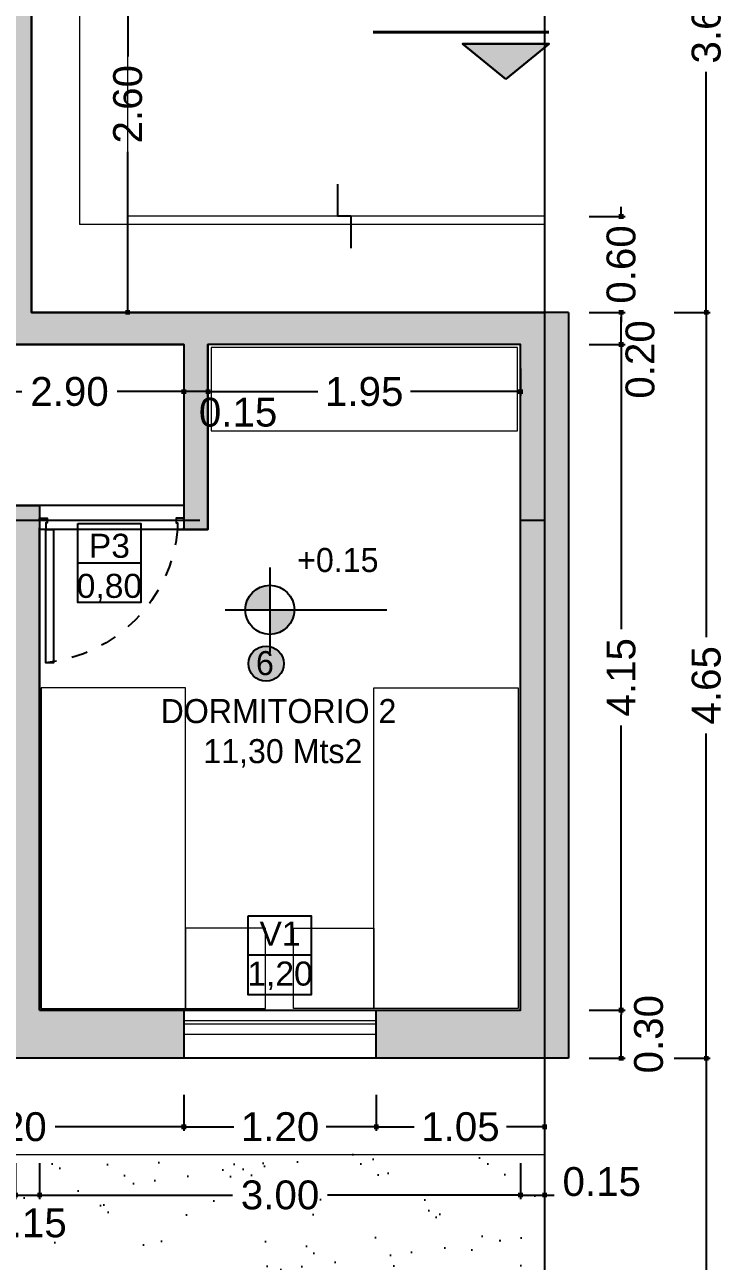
# Model space of a CAD drawing. Header units: millimetres. Extents: x 157 to 449, y 13 to 189.
# Drawn here: x 213.09 to 217.46, y 139.5 to 147.22 of the extents above; entities that cross this region are included whole.
import ezdxf

# ---------------------------------------------------------------- set-up
doc = ezdxf.new("R2010")
doc.units = ezdxf.units.MM
doc.header["$LTSCALE"] = 0.1
doc.header["$MEASUREMENT"] = 0
doc.header["$PDMODE"] = 3
doc.header["$PDSIZE"] = 0.1
for name, pattern in [('ACAD_ISO02W100', [15, 12, -3]), ('ACAD_ISO04W100', [30, 24, -3, 0, -3]), ('DASHED', [0.75, 0.5, -0.25]), ('HIDDEN', [0.375, 0.25, -0.125])]:
    doc.linetypes.add(name, pattern=pattern)
doc.layers.get('DEFPOINTS').update_dxf_attribs({"color": 1})
for name, color, linetype in [('11.Ejes', 1, 'ACAD_ISO04W100'), ('18.Texturas', 8, 'Continuous'), ('5.Carpinterias', 250, 'Continuous'), ('CARP-HOJAS-PUERTAS', 2, 'Continuous'), ('CARP-MARCO-PUERTAS', 2, 'Continuous'), ('Cotas', 1, 'Continuous'), ('HATCH', 10, 'Continuous'), ('MURO', 3, 'Continuous'), ('POLILINEA SUP', 150, 'Continuous'), ('PROYECCIONES', 2, 'HIDDEN')]:
    doc.layers.add(name, color=color, linetype=linetype)
for name, color, linetype, lineweight in [('17.Sombras', 8, 'Continuous', 5), ('CARPINTERIA', 2, 'Continuous', 18), ('MURO BAJO', 4, 'Continuous', 13)]:
    doc.layers.add(name, color=color, linetype=linetype, lineweight=lineweight)
doc.styles.add('ARIAL', font='arial.ttf', dxfattribs={"height": 0.18})
doc.styles.add('Verdana', font='verdana.ttf')
doc.dimstyles.new('MARQ 100', dxfattribs={"dimscale": 0.1, "dimtxt": 1.75, "dimasz": 0.3, "dimexe": 0.25, "dimexo": 1.5, "dimtad": 0, "dimzin": 1, "dimdsep": 46, "dimtxsty": 'ARIAL', "dimblk": 'BOXFILLED', "dimcen": 2.5, "dimclrd": 8, "dimclre": 8, "dimclrt": 4, "dimazin": 0, "dimtfac": 1, "dimtmove": 2, "dimatfit": 3, "dimldrblk": 'DOTSMALL', "dimfxl": 2, "dimfxlon": 1, "dimlwd": -1, "dimarcsym": 0})

# ---------------------------------------------------------------- blocks, each defined once
blk = doc.blocks.new('Nivel Planta')
at = {"layer": 'Cotas'}
h = blk.add_hatch(color=1, dxfattribs=at)
h.paths.add_polyline_path([(509.8507, 209.4131, 0.414214), (509.7327, 209.2951), (509.8507, 209.2951)])
h.paths.add_polyline_path([(509.9687, 209.2951), (509.8507, 209.2951), (509.8507, 209.1771, 0.414214)])
at = {"layer": 'Cotas', "color": 1}
for p, q in [((509.8507, 209.4986), (509.8507, 209.0904)), ((509.6361, 209.2951), (510.4131, 209.2951))]:
    blk.add_line(p, q, dxfattribs=at)
blk.add_circle((509.8507, 209.2951), 0.118, dxfattribs=at)
blk = doc.blocks.new('_BoxFilled')
at = {"color": 0, "linetype": 'ByBlock', "lineweight": -2}
blk.add_line((-0.5, 0), (-1, 0), dxfattribs=at)
at = {"color": 0, "linetype": 'ByBlock'}
blk.add_solid([(-0.5, 0.5), (0.5, 0.5), (-0.5, -0.5), (0.5, -0.5)], dxfattribs=at)
blk = doc.blocks.new('*D236')
at = {"layer": 'Cotas', "color": 8, "lineweight": -2, "transparency": 16777216}
for p, q in [((205.4904, 142.1177), (205.2654, 142.1177)), ((205.4904, 140.7676), (205.2654, 140.7676))]:
    blk.add_line(p, q, dxfattribs=at)
at = {"layer": 'Cotas', "color": 8, "transparency": 16777216}
for p, q in [((205.2904, 142.0877), (205.2904, 141.7311)), ((205.2904, 140.7976), (205.2904, 141.1542))]:
    blk.add_line(p, q, dxfattribs=at)
at = {"layer": 'DEFPOINTS', "color": 0, "transparency": 16777216}
for p in [(206.3338, 142.1177), (205.2904, 140.7676), (216.3335, 140.7676)]:
    blk.add_point(p, dxfattribs=at)
at = {"layer": 'Cotas', "color": 8, "transparency": 16777216, "xscale": 0.03, "yscale": 0.03, "zscale": 0.03}
for p, rotation in [((205.2904, 142.1177), 90), ((205.2904, 140.7676), 270)]:
    blk.add_blockref('_BoxFilled', p, dxfattribs=dict(at, rotation=rotation))
at = {"layer": 'Cotas', "color": 4, "transparency": 16777216, "insert": (205.2904, 141.4426), "char_height": 0.18, "attachment_point": 5, "rotation": 90, "style": 'ARIAL'}
blk.add_mtext('1.35', dxfattribs=at)
blk = doc.blocks.new('_DotSmall')
at = {"color": 0, "linetype": 'ByBlock', "const_width": 0.5}
blk.add_lwpolyline([(-0.0625, 0, 1), (0.0625, 0, 1)], format="xyb", close=True, dxfattribs=at)
blk = doc.blocks.new('*D200')
at = {"layer": 'Cotas', "color": 8, "lineweight": -2, "transparency": 16777216}
for p, q in [((211.8835, 140.5394), (211.8835, 140.3144)), ((214.0835, 140.5394), (214.0835, 140.3144))]:
    blk.add_line(p, q, dxfattribs=at)
at = {"layer": 'Cotas', "color": 8, "transparency": 16777216}
for p, q in [((211.9135, 140.3394), (212.686, 140.3394)), ((214.0535, 140.3394), (213.281, 140.3394))]:
    blk.add_line(p, q, dxfattribs=at)
at = {"layer": 'DEFPOINTS', "color": 0, "transparency": 16777216}
for p in [(211.8835, 140.7676), (214.0835, 140.7676), (214.0835, 140.3394)]:
    blk.add_point(p, dxfattribs=at)
at = {"layer": 'Cotas', "color": 8, "transparency": 16777216, "xscale": 0.03, "yscale": 0.03, "zscale": 0.03, "rotation": 180}
blk.add_blockref('_BoxFilled', (211.8835, 140.3394), dxfattribs=at)
at = {"layer": 'Cotas', "color": 8, "transparency": 16777216, "xscale": 0.03, "yscale": 0.03, "zscale": 0.03}
blk.add_blockref('_BoxFilled', (214.0835, 140.3394), dxfattribs=at)
at = {"layer": 'Cotas', "color": 4, "transparency": 16777216, "insert": (212.9835, 140.3394), "char_height": 0.18, "attachment_point": 5, "style": 'ARIAL'}
blk.add_mtext('2.20', dxfattribs=at)
blk = doc.blocks.new('*D238')
at = {"layer": 'Cotas', "color": 8, "lineweight": -2, "transparency": 16777216}
for p, q in [((214.0835, 140.5394), (214.0835, 140.3144)), ((215.2835, 140.5394), (215.2835, 140.3144))]:
    blk.add_line(p, q, dxfattribs=at)
at = {"layer": 'Cotas', "color": 8, "transparency": 16777216}
for p, q in [((214.1135, 140.3394), (214.396, 140.3394)), ((215.2535, 140.3394), (214.971, 140.3394))]:
    blk.add_line(p, q, dxfattribs=at)
at = {"layer": 'DEFPOINTS', "color": 0, "transparency": 16777216}
for p in [(214.0835, 140.7676), (215.2835, 140.7676), (215.2835, 140.3394)]:
    blk.add_point(p, dxfattribs=at)
at = {"layer": 'Cotas', "color": 8, "transparency": 16777216, "xscale": 0.03, "yscale": 0.03, "zscale": 0.03, "rotation": 180}
blk.add_blockref('_BoxFilled', (214.0835, 140.3394), dxfattribs=at)
at = {"layer": 'Cotas', "color": 8, "transparency": 16777216, "xscale": 0.03, "yscale": 0.03, "zscale": 0.03}
blk.add_blockref('_BoxFilled', (215.2835, 140.3394), dxfattribs=at)
at = {"layer": 'Cotas', "color": 4, "transparency": 16777216, "insert": (214.6835, 140.3394), "char_height": 0.18, "attachment_point": 5, "style": 'ARIAL'}
blk.add_mtext('1.20', dxfattribs=at)
blk = doc.blocks.new('*D239')
at = {"layer": 'Cotas', "color": 8, "lineweight": -2, "transparency": 16777216}
for p, q in [((215.2835, 140.5394), (215.2835, 140.3144)), ((216.3335, 140.5394), (216.3335, 140.3144))]:
    blk.add_line(p, q, dxfattribs=at)
at = {"layer": 'Cotas', "color": 8, "transparency": 16777216}
for p, q in [((215.3135, 140.3394), (215.52, 140.3394)), ((216.3035, 140.3394), (216.0969, 140.3394))]:
    blk.add_line(p, q, dxfattribs=at)
at = {"layer": 'DEFPOINTS', "color": 0, "transparency": 16777216}
for p in [(216.3335, 145.4225), (215.2835, 140.7676), (216.3335, 140.3394)]:
    blk.add_point(p, dxfattribs=at)
at = {"layer": 'Cotas', "color": 8, "transparency": 16777216, "xscale": 0.03, "yscale": 0.03, "zscale": 0.03, "rotation": 180}
blk.add_blockref('_BoxFilled', (215.2835, 140.3394), dxfattribs=at)
at = {"layer": 'Cotas', "color": 8, "transparency": 16777216, "xscale": 0.03, "yscale": 0.03, "zscale": 0.03}
blk.add_blockref('_BoxFilled', (216.3335, 140.3394), dxfattribs=at)
at = {"layer": 'Cotas', "color": 4, "transparency": 16777216, "insert": (215.8085, 140.3394), "char_height": 0.18, "attachment_point": 5, "style": 'ARIAL'}
blk.add_mtext('1.05', dxfattribs=at)
blk = doc.blocks.new('*D241')
at = {"layer": 'Cotas', "color": 8, "lineweight": -2, "transparency": 16777216}
for p, q in [((213.0335, 140.1135), (213.0335, 139.8885)), ((213.1835, 140.1135), (213.1835, 139.8885))]:
    blk.add_line(p, q, dxfattribs=at)
at = {"layer": 'Cotas', "color": 8, "transparency": 16777216}
for p, q in [((213.0035, 139.9135), (212.9735, 139.9135)), ((213.0335, 139.9135), (213.1835, 139.9135)), ((213.2135, 139.9135), (213.2435, 139.9135))]:
    blk.add_line(p, q, dxfattribs=at)
at = {"layer": 'DEFPOINTS', "color": 0, "transparency": 16777216}
for p in [(213.0335, 141.0676), (213.1835, 141.0676), (213.1835, 139.9135)]:
    blk.add_point(p, dxfattribs=at)
at = {"layer": 'Cotas', "color": 8, "transparency": 16777216, "xscale": 0.03, "yscale": 0.03, "zscale": 0.03}
blk.add_blockref('_BoxFilled', (213.0335, 139.9135), dxfattribs=at)
at = {"layer": 'Cotas', "color": 8, "transparency": 16777216, "xscale": 0.03, "yscale": 0.03, "zscale": 0.03, "rotation": 180}
blk.add_blockref('_BoxFilled', (213.1835, 139.9135), dxfattribs=at)
at = {"layer": 'Cotas', "color": 4, "transparency": 16777216, "insert": (213.1085, 139.7389), "char_height": 0.18, "attachment_point": 5, "style": 'ARIAL'}
blk.add_mtext('0.15', dxfattribs=at)
blk = doc.blocks.new('*D242')
at = {"layer": 'Cotas', "color": 8, "lineweight": -2, "transparency": 16777216}
for p, q in [((213.1835, 140.1135), (213.1835, 139.8885)), ((216.1835, 140.1135), (216.1835, 139.8885))]:
    blk.add_line(p, q, dxfattribs=at)
at = {"layer": 'Cotas', "color": 8, "transparency": 16777216}
for p, q in [((213.2135, 139.9135), (214.3875, 139.9135)), ((216.1535, 139.9135), (214.9794, 139.9135))]:
    blk.add_line(p, q, dxfattribs=at)
at = {"layer": 'DEFPOINTS', "color": 0, "transparency": 16777216}
for p in [(213.1835, 141.0676), (216.1835, 141.0676), (216.1835, 139.9135)]:
    blk.add_point(p, dxfattribs=at)
at = {"layer": 'Cotas', "color": 8, "transparency": 16777216, "xscale": 0.03, "yscale": 0.03, "zscale": 0.03, "rotation": 180}
blk.add_blockref('_BoxFilled', (213.1835, 139.9135), dxfattribs=at)
at = {"layer": 'Cotas', "color": 8, "transparency": 16777216, "xscale": 0.03, "yscale": 0.03, "zscale": 0.03}
blk.add_blockref('_BoxFilled', (216.1835, 139.9135), dxfattribs=at)
at = {"layer": 'Cotas', "color": 4, "transparency": 16777216, "insert": (214.6835, 139.9135), "char_height": 0.18, "attachment_point": 5, "style": 'ARIAL'}
blk.add_mtext('3.00', dxfattribs=at)
blk = doc.blocks.new('*D212')
at = {"layer": 'Cotas', "color": 8, "lineweight": -2, "transparency": 16777216}
for p, q in [((216.1835, 140.1135), (216.1835, 139.8885)), ((216.3335, 140.1135), (216.3335, 139.8885))]:
    blk.add_line(p, q, dxfattribs=at)
at = {"layer": 'Cotas', "color": 8, "transparency": 16777216}
for p, q in [((216.1535, 139.9135), (216.1235, 139.9135)), ((216.1835, 139.9135), (216.3335, 139.9135)), ((216.3635, 139.9135), (216.3935, 139.9135))]:
    blk.add_line(p, q, dxfattribs=at)
at = {"layer": 'DEFPOINTS', "color": 0, "transparency": 16777216}
for p in [(216.1835, 141.0676), (216.3335, 141.0676), (216.3335, 139.9135)]:
    blk.add_point(p, dxfattribs=at)
at = {"layer": 'Cotas', "color": 8, "transparency": 16777216, "xscale": 0.03, "yscale": 0.03, "zscale": 0.03}
blk.add_blockref('_BoxFilled', (216.1835, 139.9135), dxfattribs=at)
at = {"layer": 'Cotas', "color": 8, "transparency": 16777216, "xscale": 0.03, "yscale": 0.03, "zscale": 0.03, "rotation": 180}
blk.add_blockref('_BoxFilled', (216.3335, 139.9135), dxfattribs=at)
at = {"layer": 'Cotas', "color": 4, "transparency": 16777216, "insert": (216.6899, 139.9968), "char_height": 0.18, "attachment_point": 5, "style": 'ARIAL'}
blk.add_mtext('0.15', dxfattribs=at)
blk = doc.blocks.new('*D214')
at = {"layer": 'Cotas', "color": 8, "lineweight": -2, "transparency": 16777216}
blk.add_line((216.3335, 139.2617), (216.3335, 139.0367), dxfattribs=at)
blk.add_line((216.3335, 139.2617), (216.3335, 139.0367), dxfattribs=at)
at = {"layer": 'Cotas', "color": 8, "transparency": 16777216}
for p, q in [((216.3035, 139.0617), (216.2735, 139.0617)), ((216.3635, 139.0617), (216.3935, 139.0617))]:
    blk.add_line(p, q, dxfattribs=at)
at = {"layer": 'DEFPOINTS', "color": 0, "transparency": 16777216}
for p in [(216.3335, 145.4225), (216.3335, 140.7676), (216.3335, 139.0617)]:
    blk.add_point(p, dxfattribs=at)
at = {"layer": 'Cotas', "color": 8, "transparency": 16777216, "xscale": 0.03, "yscale": 0.03, "zscale": 0.03}
blk.add_blockref('_BoxFilled', (216.3335, 139.0617), dxfattribs=at)
at = {"layer": 'Cotas', "color": 8, "transparency": 16777216, "xscale": 0.03, "yscale": 0.03, "zscale": 0.03, "rotation": 180}
blk.add_blockref('_BoxFilled', (216.3335, 139.0617), dxfattribs=at)
at = {"layer": 'Cotas', "color": 4, "transparency": 16777216, "insert": (216.3335, 138.6673), "char_height": 0.18, "attachment_point": 5, "style": 'ARIAL'}
blk.add_mtext('0.00', dxfattribs=at)
blk = doc.blocks.new('*D183')
at = {"layer": 'Cotas', "color": 8, "lineweight": -2, "transparency": 16777216}
for p, q in [((217.1423, 140.7676), (217.3673, 140.7676)), ((217.1423, 135.1715), (217.3673, 135.1715))]:
    blk.add_line(p, q, dxfattribs=at)
at = {"layer": 'Cotas', "color": 8, "transparency": 16777216}
for p, q in [((217.3423, 140.7376), (217.3423, 138.2656)), ((217.3423, 135.2015), (217.3423, 137.6736))]:
    blk.add_line(p, q, dxfattribs=at)
at = {"layer": 'DEFPOINTS', "color": 0, "transparency": 16777216}
for p in [(216.7513, 140.7676), (217.3423, 140.7676), (216.7513, 135.1715)]:
    blk.add_point(p, dxfattribs=at)
at = {"layer": 'Cotas', "color": 8, "transparency": 16777216, "xscale": 0.03, "yscale": 0.03, "zscale": 0.03}
for p, rotation in [((217.3423, 140.7676), 90), ((217.3423, 135.1715), 270)]:
    blk.add_blockref('_BoxFilled', p, dxfattribs=dict(at, rotation=rotation))
at = {"layer": 'Cotas', "color": 4, "transparency": 16777216, "insert": (217.3423, 137.9696), "char_height": 0.18, "attachment_point": 5, "rotation": 90, "style": 'ARIAL'}
blk.add_mtext('5.60', dxfattribs=at)
blk = doc.blocks.new('*D184')
at = {"layer": 'Cotas', "color": 8, "lineweight": -2, "transparency": 16777216}
for p, q in [((217.1423, 145.4225), (217.3673, 145.4225)), ((217.1423, 140.7676), (217.3673, 140.7676))]:
    blk.add_line(p, q, dxfattribs=at)
at = {"layer": 'Cotas', "color": 8, "transparency": 16777216}
for p, q in [((217.3423, 145.3925), (217.3423, 143.3956)), ((217.3423, 140.7976), (217.3423, 142.7945))]:
    blk.add_line(p, q, dxfattribs=at)
at = {"layer": 'DEFPOINTS', "color": 0, "transparency": 16777216}
for p in [(216.9013, 145.4225), (217.3423, 145.4225), (216.7513, 140.7676)]:
    blk.add_point(p, dxfattribs=at)
at = {"layer": 'Cotas', "color": 8, "transparency": 16777216, "xscale": 0.03, "yscale": 0.03, "zscale": 0.03}
for p, rotation in [((217.3423, 145.4225), 90), ((217.3423, 140.7676), 270)]:
    blk.add_blockref('_BoxFilled', p, dxfattribs=dict(at, rotation=rotation))
at = {"layer": 'Cotas', "color": 4, "transparency": 16777216, "insert": (217.3423, 143.095), "char_height": 0.18, "attachment_point": 5, "rotation": 90, "style": 'ARIAL'}
blk.add_mtext('4.65', dxfattribs=at)
blk = doc.blocks.new('*D185')
at = {"layer": 'Cotas', "color": 8, "lineweight": -2, "transparency": 16777216}
for p, q in [((216.6112, 146.0208), (216.8362, 146.0208)), ((216.6112, 145.4225), (216.8362, 145.4225))]:
    blk.add_line(p, q, dxfattribs=at)
at = {"layer": 'Cotas', "color": 8, "transparency": 16777216}
for p, q in [((216.8112, 146.0508), (216.8112, 146.0808)), ((216.8112, 146.0208), (216.8112, 146.0176)), ((216.8112, 145.4225), (216.8112, 145.4257)), ((216.8112, 145.3925), (216.8112, 145.3625))]:
    blk.add_line(p, q, dxfattribs=at)
at = {"layer": 'DEFPOINTS', "color": 0, "transparency": 16777216}
for p in [(216.3335, 146.0208), (216.8112, 146.0208), (216.1232, 145.4225)]:
    blk.add_point(p, dxfattribs=at)
at = {"layer": 'Cotas', "color": 8, "transparency": 16777216, "xscale": 0.03, "yscale": 0.03, "zscale": 0.03}
for p, rotation in [((216.8112, 146.0208), 270), ((216.8112, 145.4225), 90)]:
    blk.add_blockref('_BoxFilled', p, dxfattribs=dict(at, rotation=rotation))
at = {"layer": 'Cotas', "color": 4, "transparency": 16777216, "insert": (216.8112, 145.7216), "char_height": 0.18, "attachment_point": 5, "rotation": 90, "style": 'ARIAL'}
blk.add_mtext('0.60', dxfattribs=at)
blk = doc.blocks.new('*D186')
at = {"layer": 'Cotas', "color": 8, "lineweight": -2, "transparency": 16777216}
for p, q in [((216.6112, 145.2225), (216.8362, 145.2225)), ((216.6112, 141.0676), (216.8362, 141.0676))]:
    blk.add_line(p, q, dxfattribs=at)
at = {"layer": 'Cotas', "color": 8, "transparency": 16777216}
for p, q in [((216.8112, 145.1925), (216.8112, 143.4456)), ((216.8112, 141.0976), (216.8112, 142.8445))]:
    blk.add_line(p, q, dxfattribs=at)
at = {"layer": 'DEFPOINTS', "color": 0, "transparency": 16777216}
for p in [(216.1835, 145.2225), (216.1835, 141.0676), (216.8112, 141.0676)]:
    blk.add_point(p, dxfattribs=at)
at = {"layer": 'Cotas', "color": 8, "transparency": 16777216, "xscale": 0.03, "yscale": 0.03, "zscale": 0.03}
for p, rotation in [((216.8112, 145.2225), 90), ((216.8112, 141.0676), 270)]:
    blk.add_blockref('_BoxFilled', p, dxfattribs=dict(at, rotation=rotation))
at = {"layer": 'Cotas', "color": 4, "transparency": 16777216, "insert": (216.8112, 143.145), "char_height": 0.18, "attachment_point": 5, "rotation": 90, "style": 'ARIAL'}
blk.add_mtext('4.15', dxfattribs=at)
blk = doc.blocks.new('*D187')
at = {"layer": 'Cotas', "color": 8, "lineweight": -2, "transparency": 16777216}
for p, q in [((217.1423, 149.0176), (217.3673, 149.0176)), ((217.1423, 145.4225), (217.3673, 145.4225))]:
    blk.add_line(p, q, dxfattribs=at)
at = {"layer": 'Cotas', "color": 8, "transparency": 16777216}
for p, q in [((217.3423, 148.9876), (217.3423, 147.516)), ((217.3423, 145.4525), (217.3423, 146.9241))]:
    blk.add_line(p, q, dxfattribs=at)
at = {"layer": 'DEFPOINTS', "color": 0, "transparency": 16777216}
for p in [(213.4513, 149.0176), (217.3423, 149.0176), (213.5513, 145.4225)]:
    blk.add_point(p, dxfattribs=at)
at = {"layer": 'Cotas', "color": 8, "transparency": 16777216, "xscale": 0.03, "yscale": 0.03, "zscale": 0.03}
for p, rotation in [((217.3423, 149.0176), 90), ((217.3423, 145.4225), 270)]:
    blk.add_blockref('_BoxFilled', p, dxfattribs=dict(at, rotation=rotation))
at = {"layer": 'Cotas', "color": 4, "transparency": 16777216, "insert": (217.3423, 147.2201), "char_height": 0.18, "attachment_point": 5, "rotation": 90, "style": 'ARIAL'}
blk.add_mtext('3.60', dxfattribs=at)
blk = doc.blocks.new('*D222')
at = {"layer": 'Cotas', "color": 8, "lineweight": -2, "transparency": 16777216}
for p, q in [((214.2335, 145.0725), (214.2335, 144.9028)), ((216.1835, 145.0725), (216.1835, 144.9028))]:
    blk.add_line(p, q, dxfattribs=at)
at = {"layer": 'Cotas', "color": 8, "transparency": 16777216}
for p, q in [((214.2635, 144.9278), (214.92, 144.9278)), ((216.1535, 144.9278), (215.4969, 144.9278))]:
    blk.add_line(p, q, dxfattribs=at)
at = {"layer": 'DEFPOINTS', "color": 0, "transparency": 16777216}
for p in [(214.2335, 145.2225), (216.1835, 145.2225), (214.2335, 144.9278)]:
    blk.add_point(p, dxfattribs=at)
at = {"layer": 'Cotas', "color": 8, "transparency": 16777216, "xscale": 0.03, "yscale": 0.03, "zscale": 0.03, "rotation": 180}
blk.add_blockref('_BoxFilled', (214.2335, 144.9278), dxfattribs=at)
at = {"layer": 'Cotas', "color": 8, "transparency": 16777216, "xscale": 0.03, "yscale": 0.03, "zscale": 0.03}
blk.add_blockref('_BoxFilled', (216.1835, 144.9278), dxfattribs=at)
at = {"layer": 'Cotas', "color": 4, "transparency": 16777216, "insert": (215.2085, 144.9278), "char_height": 0.18, "attachment_point": 5, "style": 'ARIAL'}
blk.add_mtext('1.95', dxfattribs=at)
blk = doc.blocks.new('*D223')
at = {"layer": 'Cotas', "color": 8, "lineweight": -2, "transparency": 16777216}
for p, q in [((214.0835, 145.0725), (214.0835, 144.9028)), ((214.2335, 145.0725), (214.2335, 144.9028))]:
    blk.add_line(p, q, dxfattribs=at)
at = {"layer": 'Cotas', "color": 8, "transparency": 16777216}
for p, q in [((214.0535, 144.9278), (214.0235, 144.9278)), ((214.2335, 144.9278), (214.0835, 144.9278)), ((214.2635, 144.9278), (214.2935, 144.9278))]:
    blk.add_line(p, q, dxfattribs=at)
at = {"layer": 'DEFPOINTS', "color": 0, "transparency": 16777216}
for p in [(214.0835, 145.2225), (214.2335, 145.2225), (214.0835, 144.9278)]:
    blk.add_point(p, dxfattribs=at)
at = {"layer": 'Cotas', "color": 8, "transparency": 16777216, "xscale": 0.03, "yscale": 0.03, "zscale": 0.03}
blk.add_blockref('_BoxFilled', (214.0835, 144.9278), dxfattribs=at)
at = {"layer": 'Cotas', "color": 8, "transparency": 16777216, "xscale": 0.03, "yscale": 0.03, "zscale": 0.03, "rotation": 180}
blk.add_blockref('_BoxFilled', (214.2335, 144.9278), dxfattribs=at)
at = {"layer": 'Cotas', "color": 4, "transparency": 16777216, "insert": (214.4216, 144.7987), "char_height": 0.18, "attachment_point": 5, "style": 'ARIAL'}
blk.add_mtext('0.15', dxfattribs=at)
blk = doc.blocks.new('*D224')
at = {"layer": 'Cotas', "color": 8, "lineweight": -2, "transparency": 16777216}
for p, q in [((211.1835, 145.0725), (211.1835, 144.9028)), ((214.0835, 145.0725), (214.0835, 144.9028))]:
    blk.add_line(p, q, dxfattribs=at)
at = {"layer": 'Cotas', "color": 8, "transparency": 16777216}
for p, q in [((211.2135, 144.9278), (213.0729, 144.9278)), ((214.0535, 144.9278), (213.6679, 144.9278))]:
    blk.add_line(p, q, dxfattribs=at)
at = {"layer": 'DEFPOINTS', "color": 0, "transparency": 16777216}
for p in [(211.1835, 145.2225), (214.0835, 145.2225), (211.1835, 144.9278)]:
    blk.add_point(p, dxfattribs=at)
at = {"layer": 'Cotas', "color": 8, "transparency": 16777216, "xscale": 0.03, "yscale": 0.03, "zscale": 0.03, "rotation": 180}
blk.add_blockref('_BoxFilled', (211.1835, 144.9278), dxfattribs=at)
at = {"layer": 'Cotas', "color": 8, "transparency": 16777216, "xscale": 0.03, "yscale": 0.03, "zscale": 0.03}
blk.add_blockref('_BoxFilled', (214.0835, 144.9278), dxfattribs=at)
at = {"layer": 'Cotas', "color": 4, "transparency": 16777216, "insert": (213.3704, 144.9278), "char_height": 0.18, "attachment_point": 5, "style": 'ARIAL'}
blk.add_mtext('2.90', dxfattribs=at)
blk = doc.blocks.new('*D225')
at = {"layer": 'Cotas', "color": 8, "lineweight": -2, "transparency": 16777216}
for p, q in [((216.6112, 141.0676), (216.8362, 141.0676)), ((216.6112, 140.7676), (216.8362, 140.7676))]:
    blk.add_line(p, q, dxfattribs=at)
at = {"layer": 'Cotas', "color": 8, "transparency": 16777216}
blk.add_line((216.8112, 140.7976), (216.8112, 141.0376), dxfattribs=at)
at = {"layer": 'DEFPOINTS', "color": 0, "transparency": 16777216}
for p in [(216.1835, 141.0676), (216.8112, 141.0676), (216.1835, 140.7676)]:
    blk.add_point(p, dxfattribs=at)
at = {"layer": 'Cotas', "color": 8, "transparency": 16777216, "xscale": 0.03, "yscale": 0.03, "zscale": 0.03}
for p, rotation in [((216.8112, 141.0676), 90), ((216.8112, 140.7676), 270)]:
    blk.add_blockref('_BoxFilled', p, dxfattribs=dict(at, rotation=rotation))
at = {"layer": 'Cotas', "color": 4, "transparency": 16777216, "insert": (216.983, 140.9176), "char_height": 0.18, "attachment_point": 5, "rotation": 90, "style": 'ARIAL'}
blk.add_mtext('0.30', dxfattribs=at)
blk = doc.blocks.new('*D244')
at = {"layer": 'Cotas', "color": 8, "lineweight": -2, "transparency": 16777216}
for p, q in [((216.6112, 145.4225), (216.8362, 145.4225)), ((216.6112, 145.2225), (216.8362, 145.2225))]:
    blk.add_line(p, q, dxfattribs=at)
at = {"layer": 'Cotas', "color": 8, "transparency": 16777216}
blk.add_line((216.8112, 145.2525), (216.8112, 145.3925), dxfattribs=at)
at = {"layer": 'DEFPOINTS', "color": 0, "transparency": 16777216}
for p in [(216.1835, 145.4225), (216.8112, 145.4225), (216.1835, 145.2225)]:
    blk.add_point(p, dxfattribs=at)
at = {"layer": 'Cotas', "color": 8, "transparency": 16777216, "xscale": 0.03, "yscale": 0.03, "zscale": 0.03}
for p, rotation in [((216.8112, 145.4225), 90), ((216.8112, 145.2225), 270)]:
    blk.add_blockref('_BoxFilled', p, dxfattribs=dict(at, rotation=rotation))
at = {"layer": 'Cotas', "color": 4, "transparency": 16777216, "insert": (216.9296, 145.1288), "char_height": 0.18, "attachment_point": 5, "rotation": 90, "style": 'ARIAL'}
blk.add_mtext('0.20', dxfattribs=at)
blk = doc.blocks.new('*D245')
at = {"layer": 'Cotas', "color": 8, "lineweight": -2, "transparency": 16777216}
for p, q in [((213.5335, 148.0208), (213.7585, 148.0208)), ((213.5335, 145.4225), (213.7585, 145.4225))]:
    blk.add_line(p, q, dxfattribs=at)
at = {"layer": 'Cotas', "color": 8, "transparency": 16777216}
for p, q in [((213.7335, 147.9908), (213.7335, 147.0192)), ((213.7335, 145.4525), (213.7335, 146.4241))]:
    blk.add_line(p, q, dxfattribs=at)
at = {"layer": 'DEFPOINTS', "color": 0, "transparency": 16777216}
for p in [(213.1335, 148.0208), (213.7335, 148.0208), (213.1335, 145.4225)]:
    blk.add_point(p, dxfattribs=at)
at = {"layer": 'Cotas', "color": 8, "transparency": 16777216, "xscale": 0.03, "yscale": 0.03, "zscale": 0.03}
for p, rotation in [((213.7335, 148.0208), 90), ((213.7335, 145.4225), 270)]:
    blk.add_blockref('_BoxFilled', p, dxfattribs=dict(at, rotation=rotation))
at = {"layer": 'Cotas', "color": 4, "transparency": 16777216, "insert": (213.7335, 146.7216), "char_height": 0.18, "attachment_point": 5, "rotation": 90, "style": 'ARIAL'}
blk.add_mtext('2.60', dxfattribs=at)
blk = doc.blocks.new('puerta .80')
at = {"layer": 'CARP-HOJAS-PUERTAS'}
blk.add_lwpolyline([(0, 0.0388), (0, 0.0875), (-0.8315, 0.0875), (-0.8315, 0.0388), (0, 0.0388)], dxfattribs=at)
at = {"layer": 'CARP-MARCO-PUERTAS'}
for points in [[(0.0609, 0.9), (0.0703, 0.9), (0.0703, 0.8612), (0.0703, 0.8612), (0.0703, 0.8519), (0.0422, 0.8519), (0.0422, 0.8612), (0, 0.8612), (0, 0.9), (0.0094, 0.9)], [(0.0609, 0), (0.0703, 0), (0.0703, 0.0388), (0.0703, 0.0388), (0.0703, 0.0481), (0.0422, 0.0481), (0.0422, 0.0388), (0, 0.0388), (0, 0), (0.0094, 0)]]:
    blk.add_lwpolyline(points, dxfattribs=at)
at = {"layer": 'PROYECCIONES', "color": 1, "linetype": 'DASHED', "ltscale": 0.3}
blk.add_arc((0.0855, -0.0567), 0.9219, 95.3188, 174.05665, dxfattribs=at)

msp = doc.modelspace()

# ---------------------------------------------------------------- hatches: boundary and pattern name
h = msp.add_hatch(color=1)
h.dxf.hatch_style = 1
h.paths.add_polyline_path([(216.0904, 146.8778), (216.3601, 147.0999), (215.8207, 147.0999)])
at = {"linetype": 'ACAD_ISO04W100'}
h = msp.add_hatch(dxfattribs=at)
h.set_pattern_fill('AR-SAND', color=1, scale=0.01, style=0)
h.set_pattern_definition([(37.5, (-3875.07383, -1574.1886), (-0.016000313, 0.489413237), [0, -0.38608, 0, -0.4318, 0, -0.41275]), (7.5, (-3875.0738, -1574.1886), (0.44952328, 0.7168251), [0, -0.20828, 0, -0.34798, 0, -0.13335]), (327.5, (-3875.38625, -1574.1886), (0.79099237, 0.001437185), [0, -0.127, 0, -0.4572, 0, -0.5969]), (317.5, (-3875.38625, -1574.1886), (0.76355645, 0.22292932), [0, -0.0635, 0, -0.29972, 0, -0.3429])])
h.paths.add_polyline_path([(216.3335, 140.1676), (207.584, 140.1666), (207.584, 136.6716), (211.934, 136.6715), (211.934, 135.2715), (209.834, 135.2715), (209.834, 135.1715), (216.3335, 135.1715)])
edge = h.paths.add_edge_path(flags=16)
edge.add_line((212.4154, 138.2542), (212.4132, 138.2651))
edge.add_line((212.4132, 138.2651), (212.4187, 138.2915))
edge.add_line((212.4187, 138.2915), (212.4549, 138.3321))
edge.add_line((212.4549, 138.3321), (212.5898, 138.3881))
edge.add_arc((253.1205, 137.581), 40.5388, 178.61806, 178.85917, ccw=False)
edge.add_arc((214.5801, 138.9152), 2.0183, 177.28863, 190.17417, ccw=False)
edge.add_arc((212.6595, 139.0149), 0.0955, 141.31293, 182.52612, ccw=False)
edge.add_arc((212.4315, 139.1974), 0.1965, 321.31293, 354.01054)
edge.add_arc((213.3501, 139.1011), 0.7271, 162.05313, 174.01054, ccw=False)
edge.add_arc((212.8769, 139.2705), 0.2252, 112.79944, 165.96292, ccw=False)
edge.add_arc((213.4484, 137.7624), 1.8378, 90, 111.006, ccw=False)
edge.add_arc((213.4484, 137.7624), 1.8378, 68.994, 90, ccw=False)
edge.add_arc((214.0199, 139.2705), 0.2252, 14.03708, 67.20056, ccw=False)
edge.add_arc((213.5467, 139.1011), 0.7271, 5.98946, 17.94687, ccw=False)
edge.add_arc((214.4652, 139.1974), 0.1965, 185.98946, 218.68707)
edge.add_arc((214.2373, 139.0149), 0.0955, -2.52612, 38.68707, ccw=False)
edge.add_arc((212.3167, 138.9152), 2.0183, -10.17417, 2.71137, ccw=False)
edge.add_arc((173.7762, 137.581), 40.5388, 1.14083, 1.38194, ccw=False)
edge.add_line((214.307, 138.3881), (214.4419, 138.3321))
edge.add_line((214.4419, 138.3321), (214.4781, 138.2915))
edge.add_line((214.4781, 138.2915), (214.4836, 138.2651))
edge.add_line((214.4836, 138.2651), (214.4814, 138.2542))
edge.add_line((214.4814, 138.2542), (214.3178, 138.3068))
edge.add_line((214.3178, 138.3068), (214.3259, 138.3298))
edge.add_line((214.3259, 138.3298), (214.308, 138.3388))
edge.add_arc((173.7762, 137.581), 40.5388, -1.38194, 1.07118, ccw=False)
edge.add_arc((210.7957, 136.1476), 3.537, 0.06026, 7.40254, ccw=False)
edge.add_arc((214.2373, 136.1471), 0.0955, -38.68707, 2.52612, ccw=False)
edge.add_arc((214.2164, 136.0832), 0.0955, -38.68707, 2.52612, ccw=False)
edge.add_arc((214.4444, 135.9006), 0.1965, 141.31293, 174.01054)
edge.add_line((214.2489, 135.9211), (214.2223, 135.7547))
edge.add_arc((214.0437, 135.7759), 0.1798, 291.62312, 353.21958, ccw=False)
edge.add_arc((214.0839, 135.6654), 0.0623, 285.1262, 294.77718, ccw=False)
edge.add_arc((213.4018, 137.7117), 2.2192, 271.20167, 288.34022, ccw=False)
edge.add_arc((213.4949, 137.7117), 2.2192, 251.65978, 268.79833, ccw=False)
edge.add_arc((212.8129, 135.6654), 0.0623, 245.22282, 254.8738, ccw=False)
edge.add_arc((212.853, 135.7759), 0.1798, 186.78042, 248.37688, ccw=False)
edge.add_line((212.6745, 135.7547), (212.6479, 135.9211))
edge.add_arc((212.4524, 135.9006), 0.1965, 5.98946, 38.68707)
edge.add_arc((212.6804, 136.0832), 0.0955, 177.47388, 218.68707, ccw=False)
edge.add_arc((212.6595, 136.1471), 0.0955, 177.47388, 218.68707, ccw=False)
edge.add_arc((216.1011, 136.1476), 3.537, 172.59746, 179.93974, ccw=False)
edge.add_arc((253.1205, 137.581), 40.5388, 178.92882, 181.38194, ccw=False)
edge.add_line((212.5888, 138.3388), (212.5709, 138.3298))
edge.add_line((212.5709, 138.3298), (212.579, 138.3068))
edge.add_line((212.579, 138.3068), (212.4154, 138.2542))
at = {"layer": '18.Texturas'}
h = msp.add_hatch(color=256, dxfattribs=at)
h.dxf.hatch_style = 1
edge = h.paths.add_edge_path()
edge.add_arc((214.5965, 143.2302), 0.1101, 0, 360)
at = {"layer": 'Cotas'}
h = msp.add_hatch(dxfattribs=at)
h.set_pattern_fill('ANGLE', color=252)
h.set_pattern_definition([(0, (-3859.516, -1574.1886), (0, 6.985), [5.08, -1.905]), (90, (-3859.516, -1574.1886), (-6.985, 4e-16), [5.08, -1.905])])
h.paths.add_polyline_path([(209.5835, 149.0176), (206.3339, 149.0176), (206.3335, 142.1177), (206.5338, 142.1177), (206.5338, 143.9176), (209.2335, 143.9176), (209.2334, 142.8676), (209.2335, 140.7676), (216.3335, 140.7676), (216.3335, 145.4225), (213.1335, 145.4225), (213.1335, 148.0208), (211.3334, 148.0208), (211.3335, 149.0176), (210.4171, 149.0176), (210.4171, 148.7176), (211.1835, 148.7176), (211.1835, 144.2177), (206.6338, 144.2176), (206.6339, 148.7177), (209.5835, 148.7177)])
h.paths.add_polyline_path([(211.3335, 147.8708), (212.9334, 147.8708), (212.9334, 145.3725), (212.1335, 145.3725), (212.1335, 145.2225), (213.0335, 145.2225), (214.0335, 145.2225), (214.0335, 144.2176), (213.9835, 144.2176), (213.9835, 144.0676), (214.1835, 144.0676), (214.1835, 145.2225), (216.1835, 145.2225), (216.1835, 141.0676), (213.1835, 141.0676), (213.1835, 144.0676), (213.1835, 144.2176), (213.0335, 144.2176), (213.0335, 141.0676), (209.5335, 141.0676), (209.5335, 144.0676), (213.0335, 144.0676), (213.0335, 144.2176), (213.1835, 144.2176), (213.1835, 144.0676), (213.9835, 144.0676), (213.9835, 144.2176), (214.0335, 144.2176), (214.0335, 145.2225), (212.9335, 145.2225), (212.1335, 145.2225), (212.1335, 145.3725), (211.3335, 145.3725)], flags=16)
h.paths.add_polyline_path([(211.3946, 147.0178), (211.7243, 147.0544, -0.32659), (211.9291, 146.937, -0.212509), (211.9291, 146.7388, -0.32659), (211.7243, 146.6213), (211.3946, 146.6579, -0.382162), (211.3501, 146.7076), (211.3501, 146.9681, -0.382162)], flags=0)
h.paths.add_polyline_path([(211.5438, 146.8271, -1), (211.4438, 146.8271, -1)], flags=0)
h.paths.add_polyline_path([(211.4798, 146.4649, -0.400971), (211.518, 146.4249), (211.518, 146.4215, -0.070581), (211.8753, 146.4439, -0.258252), (211.9763, 146.3771, -0.245492), (211.9763, 146.1591, -0.258252), (211.8753, 146.0924, -0.070581), (211.518, 146.1148), (211.518, 146.1114, -0.400971), (211.4798, 146.0714), (211.3614, 146.0666, -0.406523), (211.353, 146.074), (211.353, 146.4623, -0.427581), (211.3614, 146.4703)], flags=0)
h.paths.add_polyline_path([(211.3915, 146.3842), (211.4531, 146.3842, -0.414214), (211.4682, 146.3691), (211.4682, 146.2681), (211.4682, 146.1672, -0.414214), (211.4531, 146.1521), (211.3915, 146.1521, -0.414214), (211.3765, 146.1672), (211.3765, 146.2681), (211.3765, 146.3691, -0.414214)], flags=0)
h.paths.add_polyline_path([(211.7319, 146.397, -0.028516), (211.8713, 146.394, -0.258252), (211.9319, 146.354, -0.245492), (211.9319, 146.1823, -0.258252), (211.8713, 146.1422, -0.028516), (211.7319, 146.1393, -0.297481), (211.6408, 146.2021, -0.197676), (211.6408, 146.3342, -0.297481)], flags=0)
h.paths.add_polyline_path([(211.4025, 145.9245), (211.6454, 145.9592, -0.456412), (211.7596, 145.8602), (211.7596, 145.5765, -0.456412), (211.6454, 145.4775), (211.4025, 145.5122, -0.373238), (211.3596, 145.5617), (211.3596, 145.875, -0.373238)], flags=0)
h.paths.add_polyline_path([(211.4584, 145.7195, -1), (211.4084, 145.7195, -1)], flags=0)
h.paths.add_polyline_path([(209.5335, 143.77), (210.0335, 143.77), (210.0335, 143.2676), (211.5335, 143.2676), (211.5335, 141.8676), (210.0335, 141.8676), (210.0335, 141.3676), (209.5335, 141.3676), (209.5335, 141.8676), (209.5335, 143.2676)], flags=16)
h.paths.add_polyline_path([(214.2035, 145.2025), (216.1635, 145.2025), (216.1635, 144.6825), (214.2035, 144.6825)], flags=0)
h.paths.add_polyline_path([(212.4935, 143.0439), (213.0135, 143.0439), (213.0135, 141.0839), (212.4935, 141.0839)], flags=0)
h.paths.add_polyline_path([(213.1934, 143.079), (214.0934, 143.079), (214.0934, 141.579), (214.5934, 141.579), (214.5934, 141.079), (214.0934, 141.079), (213.1934, 141.079)], flags=0)
h.paths.add_polyline_path([(215.2683, 143.079), (216.1683, 143.079), (216.1683, 141.079), (215.2683, 141.079), (214.7683, 141.079), (214.7683, 141.579), (215.2683, 141.579)], flags=0)
at = {"layer": 'HATCH'}
h = msp.add_hatch(color=256, dxfattribs=at)
h.dxf.hatch_style = 1
h.paths.add_polyline_path([(209.6835, 146.7225), (209.5835, 146.7225), (209.5835, 145.2225), (209.6835, 145.2225)])
h.paths.add_polyline_path([(211.3335, 147.8708), (211.7334, 147.8708), (211.7334, 148.0208), (211.3335, 148.0208), (211.3334, 148.0208), (211.3335, 149.0176), (210.4833, 149.0168), (210.4833, 148.7176), (211.1835, 148.7176), (211.1835, 148.7176), (211.1835, 145.2225), (212.0335, 145.2225), (212.0335, 145.3725), (211.3335, 145.3725)])
h.paths.add_polyline_path([(213.1334, 148.0208), (212.9334, 148.0208), (212.9335, 145.2225), (214.0835, 145.2225), (214.0835, 144.2176), (214.0835, 144.0676), (214.2335, 144.0676), (214.2335, 145.2225), (216.1835, 145.2225), (216.1835, 141.0676), (215.2835, 141.0676), (215.2835, 140.7676), (216.3335, 140.7676), (216.3335, 145.4225), (213.1335, 145.4225)])
h.paths.add_polyline_path([(216.4835, 145.4225), (216.3335, 145.4225), (216.3335, 140.7676), (216.4835, 140.7676)])
at = {"layer": 'HATCH', "linetype": 'Continuous'}
h = msp.add_hatch(color=256, dxfattribs=at)
h.dxf.hatch_style = 1
h.paths.add_polyline_path([(211.8835, 141.0676), (211.8835, 140.7676), (214.0835, 140.7676), (214.0835, 141.0676), (213.1835, 141.0676), (213.1835, 144.2176), (213.0335, 144.2176), (213.0335, 141.0676)])

# ---------------------------------------------------------------- linework, layer by layer
at = {"color": 1, "lineweight": 40}
msp.add_line((216.3601, 147.1722), (215.2637, 147.1722), dxfattribs=at)
at = {"color": 1, "lineweight": 30}
msp.add_lwpolyline([(216.092, 146.8772), (216.3617, 147.0992), (215.8223, 147.0992)], close=True, dxfattribs=at)
msp.add_circle((214.5965, 143.2302), 0.1101)
at = {"layer": '11.Ejes', "ltscale": 12}
msp.add_line((216.3335, 150.5616), (216.3335, 138.6852), dxfattribs=at)
at = {"layer": '17.Sombras', "color": 8, "true_color": 0x7d7d7d}
for p, q in [((213.7335, 146.0225), (213.7335, 149.8176)), ((216.3335, 146.0225), (213.7335, 146.0225)), ((207.584, 140.1666), (216.3335, 140.1676))]:
    msp.add_line(p, q, dxfattribs=at)
at = {"layer": '17.Sombras', "linetype": 'ACAD_ISO02W100', "ltscale": 18}
for p in [(213.4335, 149.6176), (216.3335, 145.9708)]:
    msp.add_line(p, (213.4335, 145.9708), dxfattribs=at)
msp.add_lwpolyline([(214.2535, 145.2025), (214.2535, 144.6825), (216.1635, 144.6825), (216.1635, 145.2025)], close=True, dxfattribs=at)
for points in [[(214.0934, 141.079), (214.0934, 143.079), (213.1934, 143.079), (213.1934, 141.079), (214.0934, 141.079)], [(215.2683, 141.079), (215.2683, 143.079), (216.1683, 143.079), (216.1683, 141.079), (215.2683, 141.079)], [(214.5934, 141.079), (214.5934, 141.579), (214.0934, 141.579), (214.0934, 141.079), (214.5934, 141.079)], [(214.7683, 141.079), (214.7683, 141.579), (215.2683, 141.579), (215.2683, 141.079), (214.7683, 141.079)]]:
    msp.add_lwpolyline(points, dxfattribs=at)
at = {"layer": '5.Carpinterias', "ltscale": 0.02}
for p, q in [((213.4214, 143.8605), (213.8144, 143.8605)), ((214.4841, 141.4121), (214.8771, 141.4121))]:
    msp.add_line(p, q, dxfattribs=at)
at = {"layer": '5.Carpinterias'}
for p, q in [((213.4214, 143.8605), (213.8144, 143.8605)), ((214.4841, 141.4121), (214.8771, 141.4121))]:
    msp.add_line(p, q, dxfattribs=at)
for points in [[(213.4214, 144.105), (213.8144, 144.105), (213.8146, 143.6111), (213.4214, 143.6111)], [(214.4841, 141.6565), (214.8771, 141.6565), (214.8773, 141.1626), (214.4841, 141.1626)]]:
    msp.add_lwpolyline(points, close=True, dxfattribs=at)
at = {"layer": 'CARPINTERIA'}
for p, q in [((214.0835, 141.0026), (215.2835, 141.0026)), ((214.0835, 140.9826), (215.2835, 140.9826)), ((214.0835, 140.9176), (215.2835, 140.9176)), ((214.0835, 140.9176), (215.2835, 140.9176))]:
    msp.add_line(p, q, dxfattribs=at)
at = {"layer": 'MURO'}
for p, q in [((213.1335, 145.4225), (213.1334, 148.0208)), ((215.0412, 146.2225), (215.0412, 146.0225)), ((215.1257, 146.0225), (215.0412, 146.0225)), ((215.1257, 146.0225), (215.1257, 145.8225)), ((216.4835, 145.4225), (213.1335, 145.4225)), ((214.0835, 145.2225), (212.9335, 145.2225)), ((214.0835, 145.2225), (214.0835, 144.2176)), ((214.2335, 144.0676), (214.2335, 145.2225)), ((213.0335, 144.2176), (213.1835, 144.2176)), ((213.1835, 144.2176), (213.1835, 141.0676)), ((214.0835, 144.2176), (214.0835, 144.2176)), ((214.0835, 144.2176), (214.0835, 144.0676)), ((214.0835, 144.0676), (214.2335, 144.0676)), ((213.1835, 141.0676), (214.0835, 141.0676)), ((214.0835, 141.0676), (214.0835, 140.7676)), ((214.0835, 140.7676), (211.8835, 140.7676))]:
    msp.add_line(p, q, dxfattribs=at)
at = {"layer": 'MURO', "ltscale": 0.5}
for p, q in [((216.4835, 145.4225), (216.4835, 140.7676)), ((216.1835, 145.2225), (214.2335, 145.2225)), ((216.1835, 141.0676), (216.1835, 145.2225)), ((215.2835, 140.7676), (215.2835, 141.0676)), ((215.2835, 141.0676), (216.1835, 141.0676)), ((216.4835, 140.7676), (215.2835, 140.7676))]:
    msp.add_line(p, q, dxfattribs=at)
at = {"layer": 'MURO'}
msp.add_lwpolyline([(213.1835, 141.0676), (213.1835, 141.0676), (213.1835, 144.0676), (213.1835, 144.0676)], close=True, dxfattribs=at)
at = {"layer": 'MURO BAJO'}
for p, q in [((214.0835, 141.0676), (215.2835, 141.0676)), ((215.2835, 140.7676), (214.0835, 140.7676))]:
    msp.add_line(p, q, dxfattribs=at)
at = {"layer": 'POLILINEA SUP', "ltscale": 0.5}
msp.add_lwpolyline([(206.3335, 149.0176), (211.3335, 149.0176), (211.3335, 149.0176), (213.1335, 148.0208), (213.1335, 145.4225), (216.3335, 145.4225), (216.3335, 140.7676), (209.2335, 140.7676), (209.2334, 142.8676), (209.2334, 142.8676), (206.5338, 143.9176), (206.5338, 143.9176), (206.5338, 142.1177), (206.3335, 142.1177), (206.3339, 149.0176)], dxfattribs=at)
at = {"layer": 'POLILINEA SUP'}
for points in [[(211.1835, 145.2225), (214.0835, 145.2225), (214.0835, 144.2176), (211.1835, 144.2176)], [(213.1835, 141.0676), (216.1835, 141.0676), (216.1835, 145.2225), (214.2335, 145.2225), (214.2335, 144.0676), (213.1835, 144.0676)]]:
    msp.add_lwpolyline(points, close=True, dxfattribs=at)

# ---------------------------------------------------------------- block references
at = {"xscale": 1.3, "yscale": 1.3, "zscale": 1.3}
msp.add_blockref('Nivel Planta', (-448.1865, -128.517), dxfattribs=at)
at = {"layer": 'CARP-HOJAS-PUERTAS', "color": 2, "xscale": -1, "rotation": 270}
msp.add_blockref('puerta .80', (213.1835, 144.0676), dxfattribs=at)

# ---------------------------------------------------------------- texts
at = {"color": 2, "char_height": 0.15}
for s, insert, width, attachment_point in [('+0.15', (215.2975, 143.9522), 1.302589, 3), ('DORMITORIO 2\\P\\pxqc;11,30 Mts2', (213.9381, 143.0093), 1.525625, 1)]:
    msp.add_mtext(s, dxfattribs=dict(at, insert=insert, width=width, attachment_point=attachment_point))
at = {"color": 2, "insert": (212.8389, 143.3087), "char_height": 0.15, "attachment_point": 1}
msp.add_mtext_dynamic_manual_height_columns('\\pxqc,t2;6', width=3.5, gutter_width=12.5, heights=[0], dxfattribs=at)
at = {"layer": '5.Carpinterias', "ltscale": 0.02, "char_height": 0.15, "width": 0.511515, "attachment_point": 4, "rotation": 0.00072, "style": 'Verdana'}
for s, insert in [('\\pxqc;{\\fArial|b0|i0|c0|p34;P3\\P0,80}', (213.3633, 143.8269)), ('\\pxqc;{\\fArial|b0|i0|c0|p34;V1\\P1,20}', (214.4277, 141.407))]:
    msp.add_mtext(s, dxfattribs=dict(at, insert=insert))

# ---------------------------------------------------------------- dimensions: what is measured, and where the dimension line sits
at = {"layer": 'Cotas'}
for base, p1, p2, picture, middle in [((217.3423, 149.0176), (213.5513, 145.4225), (213.4513, 149.0176), '*D187', (217.3423, 147.2201)), ((213.7335, 148.0208), (213.1335, 145.4225), (213.1335, 148.0208), '*D245', (213.7335, 146.7216)), ((216.8112, 146.0208), (216.1232, 145.4225), (216.3335, 146.0208), '*D185', (216.8112, 145.7216)), ((217.3423, 145.4225), (216.7513, 140.7676), (216.9013, 145.4225), '*D184', (217.3423, 143.095)), ((216.8112, 141.0676), (216.1835, 145.2225), (216.1835, 141.0676), '*D186', (216.8112, 143.145)), ((205.2904, 140.7676), (206.3338, 142.1177), (216.3335, 140.7676), '*D236', (205.2904, 141.4426)), ((217.3423, 140.7676), (216.7513, 135.1715), (216.7513, 140.7676), '*D183', (217.3423, 137.9696))]:
    dim = msp.add_linear_dim(base=base, p1=p1, p2=p2, angle=90, dimstyle='MARQ 100', dxfattribs=at)
    dim.commit()
    dim.dimension.update_dxf_attribs({"geometry": picture, "text_midpoint": middle})
for base, p1, p2, picture, middle in [((216.3335, 140.3394), (215.2835, 140.7676), (216.3335, 145.4225), '*D239', (215.8085, 140.3394)), ((216.3334593444, 139.0617472434), (216.3334593445, 145.4224681809), (216.3334593444, 140.7676249199), '*D214', (216.3334593444, 138.6672878301)), ((214.2335, 144.9278), (216.1835, 145.2225), (214.2335, 145.2225), '*D222', (215.2085, 144.9278)), ((216.1835, 139.9135), (213.1835, 141.0676), (216.1835, 141.0676), '*D242', (214.6835, 139.9135)), ((214.0835, 140.3394), (211.8835, 140.7676), (214.0835, 140.7676), '*D200', (212.9835, 140.3394)), ((215.2835, 140.3394), (214.0835, 140.7676), (215.2835, 140.7676), '*D238', (214.6835, 140.3394))]:
    dim = msp.add_linear_dim(base=base, p1=p1, p2=p2, dimstyle='MARQ 100', dxfattribs=at)
    dim.commit()
    dim.dimension.update_dxf_attribs({"geometry": picture, "text_midpoint": middle})
for base, p1, p2, picture, middle in [((216.8112, 145.4225), (216.1835, 145.2225), (216.1835, 145.4225), '*D244', (216.9296, 145.1288)), ((216.8112, 141.0676), (216.1835, 140.7676), (216.1835, 141.0676), '*D225', (216.983, 140.9176))]:
    dim = msp.add_linear_dim(base=base, p1=p1, p2=p2, angle=90, dimstyle='MARQ 100', dxfattribs=at)
    dim.commit()
    dim.dimension.update_dxf_attribs({"geometry": picture, "text_midpoint": middle, "dimtype": 160})
for base, p1, p2, picture, middle in [((211.1835, 144.9278), (214.0835, 145.2225), (211.1835, 145.2225), '*D224', (213.3704, 144.9278)), ((214.0835, 144.9278), (214.2335, 145.2225), (214.0835, 145.2225), '*D223', (214.4216, 144.7987)), ((213.1835, 139.9135), (213.0335, 141.0676), (213.1835, 141.0676), '*D241', (213.1085, 139.7389)), ((216.3335, 139.9135), (216.1835, 141.0676), (216.3335, 141.0676), '*D212', (216.6899, 139.9968))]:
    dim = msp.add_linear_dim(base=base, p1=p1, p2=p2, dimstyle='MARQ 100', dxfattribs=at)
    dim.commit()
    dim.dimension.update_dxf_attribs({"geometry": picture, "text_midpoint": middle, "dimtype": 160})

doc.saveas('drawing.dxf')
